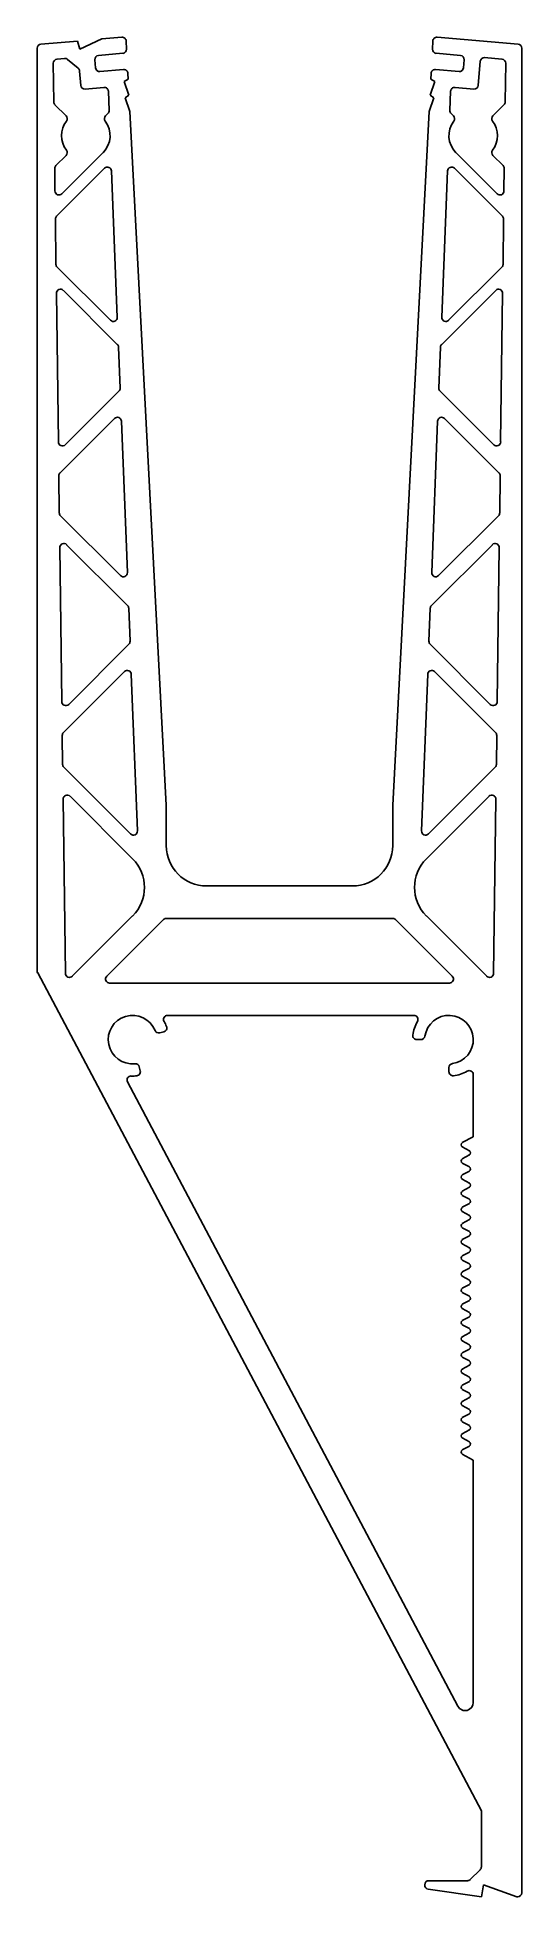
# Model space of a CAD drawing. Extents: x 27 to 87, y 8 to 238.
import ezdxf

# ---------------------------------------------------------------- set-up
doc = ezdxf.new("R2010")
doc.units = 0
doc.layers.get('0').update_dxf_attribs({"linetype": 'CONTINUOUS'})

msp = doc.modelspace()

# ---------------------------------------------------------------- linework, layer by layer
for p, q in [((32.21, 237.41), (27.67, 237.02)), ((32.48, 236.41), (32.21, 237.41)), ((35.18, 237.67), (32.48, 236.41)), ((37.66, 237.89), (35.18, 237.67)), ((38.25, 236.42), (38.2, 237.42)), ((76.1, 237.42), (76.05, 236.42)), ((86.63, 237.02), (76.64, 237.89)), ((27.21, 236.52), (27.21, 122.43)), ((29.27, 229.88), (29.2, 234.68)), ((29.66, 235.18), (30.6, 235.26)), ((30.96, 235.15), (32.27, 234.05)), ((34.42, 234.09), (34.33, 235.09)), ((34.79, 235.63), (37.8, 235.9)), ((76.51, 235.9), (79.51, 235.63)), ((79.97, 235.09), (79.88, 234.09)), ((81.7, 231.93), (81.96, 234.92)), ((82.5, 235.37), (84.64, 235.18)), ((85.1, 234.68), (85.03, 229.88)), ((87.09, 8.43), (87.09, 236.52)), ((32.45, 233.71), (32.6, 231.93)), ((37.87, 233.89), (34.96, 233.64)), ((37.96, 232.4), (38.45, 232.71)), ((38.55, 230.71), (37.96, 232.4)), ((38.45, 232.71), (38.41, 233.42)), ((76.34, 232.4), (75.75, 230.71)), ((75.89, 233.42), (75.86, 232.71)), ((75.86, 232.71), (76.34, 232.4)), ((79.34, 233.64), (76.44, 233.89)), ((33.15, 231.47), (35.46, 231.68)), ((36.01, 231.2), (36.1, 228.83)), ((38.07, 230.4), (38.55, 230.71)), ((38.65, 228.72), (38.07, 230.4)), ((76.23, 230.4), (75.65, 228.72)), ((75.75, 230.71), (76.23, 230.4)), ((78.2, 228.83), (78.29, 231.2)), ((78.84, 231.68), (81.15, 231.47)), ((30.77, 228.18), (29.41, 229.53)), ((35.95, 228.46), (35.67, 228.18)), ((43.15, 142.93), (38.65, 228.72)), ((75.65, 228.72), (71.15, 142.93)), ((78.63, 228.18), (78.35, 228.46)), ((84.89, 229.53), (83.53, 228.18)), ((29.52, 222.03), (30.77, 223.28)), ((35.34, 223.61), (30.27, 218.53)), ((84.03, 218.53), (78.96, 223.61)), ((83.53, 223.28), (84.78, 222.03)), ((29.41, 218.88), (29.38, 221.67)), ((29.61, 215.75), (35.54, 221.68)), ((36.39, 221.35), (37.1, 203.26)), ((77.2, 203.26), (77.91, 221.35)), ((78.76, 221.68), (84.69, 215.75)), ((84.92, 221.67), (84.89, 218.88)), ((29.53, 209.8), (29.46, 215.39)), ((84.84, 215.39), (84.77, 209.8)), ((36.25, 202.89), (29.68, 209.46)), ((84.62, 209.46), (78.05, 202.89)), ((29.83, 187.84), (29.58, 206.22)), ((30.44, 206.58), (37.1, 199.91)), ((77.2, 199.91), (83.87, 206.58)), ((84.72, 206.22), (84.47, 187.84)), ((37.25, 199.58), (37.45, 194.49)), ((76.85, 194.49), (77.05, 199.58)), ((37.3, 194.12), (30.68, 187.49)), ((83.62, 187.49), (77, 194.12)), ((30.03, 184.01), (36.76, 190.74)), ((37.61, 190.41), (38.35, 171.69)), ((75.96, 171.69), (76.69, 190.41)), ((77.54, 190.74), (84.27, 184.01)), ((29.94, 179.07), (29.88, 183.65)), ((84.42, 183.65), (84.36, 179.07)), ((37.49, 171.32), (30.09, 178.72)), ((84.21, 178.72), (76.81, 171.32)), ((30.25, 155.74), (30, 174.77)), ((30.85, 175.13), (38.37, 167.61)), ((75.93, 167.61), (83.45, 175.13)), ((84.3, 174.77), (84.05, 155.74)), ((38.52, 167.28), (38.68, 163.19)), ((75.62, 163.19), (75.78, 167.28)), ((38.53, 162.82), (31.11, 155.39)), ((83.2, 155.39), (75.77, 162.82)), ((30.45, 151.91), (37.99, 159.44)), ((38.84, 159.11), (39.6, 139.74)), ((74.7, 139.74), (75.46, 159.11)), ((76.31, 159.44), (83.85, 151.91)), ((30.35, 147.96), (30.31, 151.55)), ((83.99, 151.55), (83.95, 147.96)), ((38.75, 139.37), (30.5, 147.62)), ((83.8, 147.62), (75.55, 139.37)), ((30.7, 122.12), (30.41, 143.66)), ((31.27, 144.02), (39, 136.29)), ((43.15, 137.93), (43.15, 142.93)), ((71.15, 142.93), (71.15, 137.93)), ((75.3, 136.29), (83.04, 144.02)), ((83.89, 143.66), (83.6, 122.12)), ((66.15, 132.93), (48.15, 132.93)), ((39, 129.22), (31.55, 121.77)), ((35.81, 121.79), (42.81, 128.79)), ((43.16, 128.93), (71.14, 128.93)), ((71.49, 128.79), (78.49, 121.79)), ((82.75, 121.77), (75.3, 129.22)), ((27.27, 122.2), (82.09, 18.56)), ((78.14, 120.93), (36.16, 120.93)), ((43.32, 116.93), (73.76, 116.93)), ((42.36, 114.77), (42.85, 114.89)), ((74.12, 113.93), (74.62, 113.93)), ((39.95, 110.08), (39.83, 110.57)), ((78.09, 110.47), (78.09, 109.97)), ((79.2, 31.5), (38.37, 108.7)), ((81.09, 109.6), (81.09, 101.93)), ((81.09, 101.93), (79.74, 101.2)), ((79.74, 100.67), (80.61, 100.2)), ((80.61, 99.67), (79.74, 99.2)), ((79.74, 98.67), (80.61, 98.2)), ((80.61, 97.67), (79.74, 97.2)), ((79.74, 96.67), (80.61, 96.2)), ((80.61, 95.67), (79.74, 95.2)), ((79.74, 94.67), (80.61, 94.2)), ((80.61, 93.67), (79.74, 93.2)), ((79.74, 92.67), (80.61, 92.2)), ((80.61, 91.67), (79.74, 91.2)), ((79.74, 90.67), (80.61, 90.2)), ((80.61, 89.67), (79.74, 89.2)), ((79.74, 88.67), (80.61, 88.2)), ((80.61, 87.67), (79.74, 87.2)), ((79.74, 86.67), (80.61, 86.2)), ((80.61, 85.67), (79.74, 85.2)), ((79.74, 84.67), (80.61, 84.2)), ((80.61, 83.67), (79.74, 83.2)), ((79.74, 82.67), (80.61, 82.2)), ((80.61, 81.67), (79.74, 81.2)), ((79.74, 80.67), (80.61, 80.2)), ((80.61, 79.67), (79.74, 79.2)), ((79.74, 78.67), (80.61, 78.2)), ((80.61, 77.67), (79.74, 77.2)), ((79.74, 76.67), (80.61, 76.2)), ((80.61, 75.67), (79.74, 75.2)), ((79.74, 74.67), (80.61, 74.2)), ((80.61, 73.67), (79.74, 73.2)), ((79.74, 72.67), (80.61, 72.2)), ((80.61, 71.67), (79.74, 71.2)), ((79.74, 70.67), (80.61, 70.2)), ((80.61, 69.67), (79.74, 69.2)), ((79.74, 68.67), (80.61, 68.2)), ((80.61, 67.67), (79.74, 67.2)), ((79.74, 66.67), (80.61, 66.2)), ((80.61, 65.67), (79.74, 65.2)), ((79.74, 64.67), (80.61, 64.2)), ((80.61, 63.67), (79.74, 63.2)), ((79.74, 62.67), (81.09, 61.93)), ((81.09, 61.93), (81.09, 31.96)), ((82.09, 18.56), (82.09, 11.64)), ((75.09, 9.43), (75.09, 9.37)), ((80.38, 9.93), (75.59, 9.93)), ((81.94, 11.29), (80.73, 10.08)), ((82.09, 7.93), (82.35, 9.43)), ((82.35, 9.43), (86.47, 7.93)), ((75.52, 8.87), (82.09, 7.93)), ((86.47, 7.93), (86.59, 7.93))]:
    msp.add_line(p, q)
for centre, radius, start, end in [((27.71, 236.52), 0.5, 95, 180), ((37.7, 237.39), 0.5, 3, 95), ((76.6, 237.39), 0.5, 85, 177), ((86.59, 236.52), 0.5, 0, 85), ((29.7, 234.68), 0.5, 95, 180.7602), ((30.64, 234.77), 0.5, 50, 95), ((34.83, 235.13), 0.5, 95, 185), ((37.75, 236.39), 0.5, 275, 3), ((76.55, 236.39), 0.5, 177, 265), ((79.47, 235.13), 0.5, 355, 85), ((82.46, 234.87), 0.5, 85, 175), ((84.6, 234.68), 0.5, 359.2398, 85), ((31.95, 233.67), 0.5, 5, 50), ((34.92, 234.14), 0.5, 185, 275), ((37.91, 233.4), 0.5, 3, 95), ((76.39, 233.4), 0.5, 85, 177), ((79.38, 234.14), 0.5, 265, 355), ((33.1, 231.97), 0.5, 185, 275), ((35.51, 231.18), 0.5, 2.2497, 95), ((78.79, 231.18), 0.5, 85, 177.7503), ((81.2, 231.97), 0.5, 265, 355), ((29.77, 229.89), 0.5, 180.7602, 225), ((30.42, 227.82), 0.5, 323.2132, 45), ((36.02, 227.82), 0.5, 135, 216.7868), ((35.6, 228.81), 0.5, 315, 2.2497), ((78.7, 228.81), 0.5, 177.7503, 225), ((78.28, 227.82), 0.5, 323.2132, 45), ((83.88, 227.82), 0.5, 135, 216.7868), ((84.53, 229.89), 0.5, 315, 359.2398), ((33.22, 225.73), 3, 143.2132, 216.7868), ((33.22, 225.73), 3, 315, 36.7868), ((81.08, 225.73), 3, 143.2132, 225), ((81.08, 225.73), 3, 323.2132, 36.7868), ((30.42, 223.63), 0.5, 315, 36.7868), ((83.88, 223.63), 0.5, 143.2132, 225), ((29.88, 221.68), 0.5, 135, 180.7602), ((35.89, 221.33), 0.5, 2.2497, 135), ((78.41, 221.33), 0.5, 45, 177.7503), ((84.42, 221.68), 0.5, 359.2398, 45), ((29.91, 218.88), 0.5, 180.7602, 315), ((84.39, 218.88), 0.5, 225, 359.2398), ((29.96, 215.4), 0.5, 135, 180.7602), ((84.34, 215.4), 0.5, 359.2398, 45), ((30.03, 209.81), 0.5, 180.7602, 225), ((84.27, 209.81), 0.5, 315, 359.2398), ((30.08, 206.23), 0.5, 45, 180.7602), ((84.22, 206.23), 0.5, 359.2398, 135), ((36.61, 203.24), 0.5, 225, 2.2497), ((77.7, 203.24), 0.5, 177.7503, 315), ((36.75, 199.56), 0.5, 2.2497, 45), ((77.55, 199.56), 0.5, 135, 177.7503), ((36.95, 194.47), 0.5, 315, 2.2497), ((77.35, 194.47), 0.5, 177.7503, 225), ((37.11, 190.39), 0.5, 2.2497, 135), ((77.19, 190.39), 0.5, 45, 177.7503), ((30.33, 187.85), 0.5, 180.7602, 315), ((83.98, 187.85), 0.5, 225, 359.2398), ((30.38, 183.66), 0.5, 135, 180.7602), ((83.92, 183.66), 0.5, 359.2398, 45), ((30.44, 179.08), 0.5, 180.7602, 225), ((83.86, 179.08), 0.5, 315, 359.2398), ((30.5, 174.78), 0.5, 45, 180.7602), ((83.8, 174.78), 0.5, 359.2398, 135), ((37.85, 171.67), 0.5, 225, 2.2497), ((76.46, 171.67), 0.5, 177.7503, 315), ((38.02, 167.26), 0.5, 2.2497, 45), ((76.28, 167.26), 0.5, 135, 177.7503), ((38.18, 163.17), 0.5, 315, 2.2497), ((76.12, 163.17), 0.5, 177.7503, 225), ((38.34, 159.09), 0.5, 2.2497, 135), ((75.96, 159.09), 0.5, 45, 177.7503), ((30.75, 155.74), 0.5, 180.7602, 315), ((83.55, 155.74), 0.5, 225, 359.2398), ((30.81, 151.56), 0.5, 135, 180.7602), ((83.49, 151.56), 0.5, 359.2398, 45), ((30.85, 147.97), 0.5, 180.7602, 225), ((83.45, 147.97), 0.5, 315, 359.2398), ((30.91, 143.67), 0.5, 45, 180.7602), ((83.39, 143.67), 0.5, 359.2398, 135), ((39.1, 139.72), 0.5, 225, 2.2497), ((75.2, 139.72), 0.5, 177.7503, 315), ((35.46, 132.75), 5, 315, 45), ((48.15, 137.93), 5, 180, 270), ((66.15, 137.93), 5, 270, 360), ((78.84, 132.75), 5, 135, 225), ((43.16, 128.43), 0.5, 90, 135), ((71.14, 128.43), 0.5, 45, 90), ((27.71, 122.43), 0.5, 180, 207.875), ((31.2, 122.13), 0.5, 180.7602, 315), ((83.1, 122.13), 0.5, 225, 359.2398), ((36.16, 121.43), 0.5, 135, 270), ((78.14, 121.43), 0.5, 270, 45), ((38.99, 113.93), 3, 22.1507, 275.7243), ((42.24, 115.25), 0.5, 202.1507, 283.9375), ((43.32, 116.43), 0.5, 90, 210), ((42.73, 115.38), 0.5, 283.9375, 21.1182), ((38.99, 113.93), 4.5, 21.1182, 30), ((78.09, 113.93), 4.5, 150, 172.8192), ((73.76, 116.43), 0.5, 330, 90), ((78.09, 113.93), 3, 278.2132, 171.7868), ((74.12, 114.43), 0.5, 172.8192, 270), ((74.62, 114.43), 0.5, 270, 351.7868), ((39.34, 110.45), 0.5, 13.9375, 95.7243), ((78.59, 110.47), 0.5, 98.2132, 180), ((38.81, 108.94), 0.5, 87.875, 207.875), ((38.99, 113.93), 4.5, 267.875, 276.7567), ((39.46, 109.96), 0.5, 276.7567, 13.9375), ((78.59, 109.97), 0.5, 180, 277.1808), ((78.09, 113.93), 4.5, 277.1808, 300), ((80.59, 109.6), 0.5, 0, 120), ((79.89, 100.93), 0.3, 118.7328, 241.2672), ((79.89, 98.93), 0.3, 118.7328, 241.2672), ((80.46, 99.93), 0.3, 298.7328, 61.2672), ((79.89, 96.93), 0.3, 118.7328, 241.2672), ((80.46, 97.93), 0.3, 298.7328, 61.2672), ((79.89, 94.93), 0.3, 118.7328, 241.2672), ((80.46, 95.93), 0.3, 298.7328, 61.2672), ((79.89, 92.93), 0.3, 118.7328, 241.2672), ((80.46, 93.93), 0.3, 298.7328, 61.2672), ((80.46, 91.93), 0.3, 298.7328, 61.2672), ((79.89, 90.93), 0.3, 118.7328, 241.2672), ((80.46, 89.93), 0.3, 298.7328, 61.2672), ((79.89, 88.93), 0.3, 118.7328, 241.2672), ((80.46, 87.93), 0.3, 298.7328, 61.2672), ((79.89, 86.93), 0.3, 118.7328, 241.2672), ((79.89, 84.93), 0.3, 118.7328, 241.2672), ((80.46, 85.93), 0.3, 298.7328, 61.2672), ((79.89, 82.93), 0.3, 118.7328, 241.2672), ((80.46, 83.93), 0.3, 298.7328, 61.2672), ((79.89, 80.93), 0.3, 118.7328, 241.2672), ((80.46, 81.93), 0.3, 298.7328, 61.2672), ((79.89, 78.93), 0.3, 118.7328, 241.2672), ((80.46, 79.93), 0.3, 298.7328, 61.2672), ((80.46, 77.93), 0.3, 298.7328, 61.2672), ((79.89, 76.93), 0.3, 118.7328, 241.2672), ((80.46, 75.93), 0.3, 298.7328, 61.2672), ((79.89, 74.93), 0.3, 118.7328, 241.2672), ((80.46, 73.93), 0.3, 298.7328, 61.2672), ((79.89, 72.93), 0.3, 118.7328, 241.2672), ((80.46, 71.93), 0.3, 298.7328, 61.2672), ((79.89, 70.93), 0.3, 118.7328, 241.2672), ((79.89, 68.93), 0.3, 118.7328, 241.2672), ((80.46, 69.93), 0.3, 298.7328, 61.2672), ((79.89, 66.93), 0.3, 118.7328, 241.2672), ((80.46, 67.93), 0.3, 298.7328, 61.2672), ((79.89, 64.93), 0.3, 118.7328, 241.2672), ((80.46, 65.93), 0.3, 298.7328, 61.2672), ((79.89, 62.93), 0.3, 118.7328, 241.2672), ((80.46, 63.93), 0.3, 298.7328, 61.2672), ((80.09, 31.96), 1, 207.875, 0), ((81.59, 11.64), 0.5, 315, 0), ((75.59, 9.43), 0.5, 90, 180), ((75.59, 9.37), 0.5, 180, 261.8699), ((80.38, 10.43), 0.5, 270, 315), ((86.59, 8.43), 0.5, 270, 0)]:
    msp.add_arc(centre, radius, start, end)

doc.saveas('drawing.dxf')
